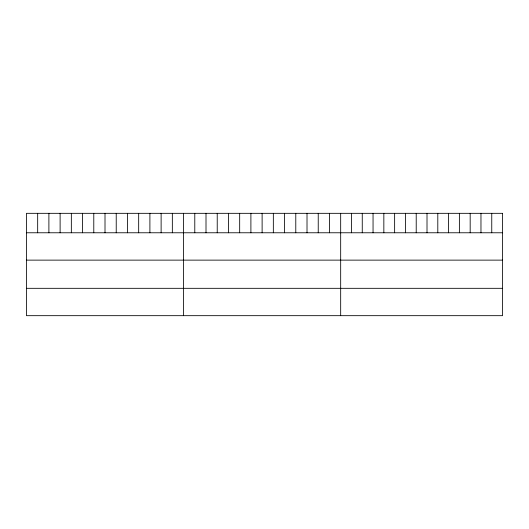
<?xml version="1.0" encoding="UTF-8"?>
<svg xmlns="http://www.w3.org/2000/svg" width="529" height="529" viewBox="0 0 529 529"><rect width="100%" height="100%" fill="white"/><g stroke="black" fill="none" stroke-linecap="round" stroke-linejoin="round"><path stroke-width="0.79" d="M26.45 232.773L502.55 232.773M26.45 260.129L502.55 260.129M26.45 288.318L502.55 288.318M491.758 213.326L491.758 232.773M480.967 213.326L480.967 232.773M470.175 213.326L470.175 232.773M459.384 213.326L459.384 232.773M448.592 213.326L448.592 232.773M437.8 213.326L437.8 232.773M427.009 213.326L427.009 232.773M416.217 213.326L416.217 232.773M405.426 213.326L405.426 232.773M394.634 213.326L394.634 232.773M383.842 213.326L383.842 232.773M373.051 213.326L373.051 232.773M362.259 213.326L362.259 232.773M351.468 213.326L351.468 232.773M340.676 213.326L340.676 315.674M329.455 213.326L329.455 232.773M318.233 213.326L318.233 232.773M307.012 213.326L307.012 232.773M295.784 213.326L295.784 232.773M284.562 213.326L284.562 232.773M273.341 213.326L273.341 232.773M262.119 213.326L262.119 232.773M250.898 213.326L250.898 232.773M239.677 213.326L239.677 232.773M228.455 213.326L228.455 232.773M217.227 213.326L217.227 232.773M206.006 213.326L206.006 232.773M194.784 213.326L194.784 232.773M183.563 213.326L183.563 315.674M172.342 213.326L172.342 232.773M161.12 213.326L161.12 232.773M149.899 213.326L149.899 232.773M138.671 213.326L138.671 232.773M127.449 213.326L127.449 232.773M116.228 213.326L116.228 232.773M105.007 213.326L105.007 232.773M93.785 213.326L93.785 232.773M82.564 213.326L82.564 232.773M71.342 213.326L71.342 232.773M60.114 213.326L60.114 232.773M48.893 213.326L48.893 232.773M37.671 213.326L37.671 232.773M502.55 213.326L26.45 213.326L26.45 315.674L502.55 315.674L502.55 213.326"/></g></svg>
